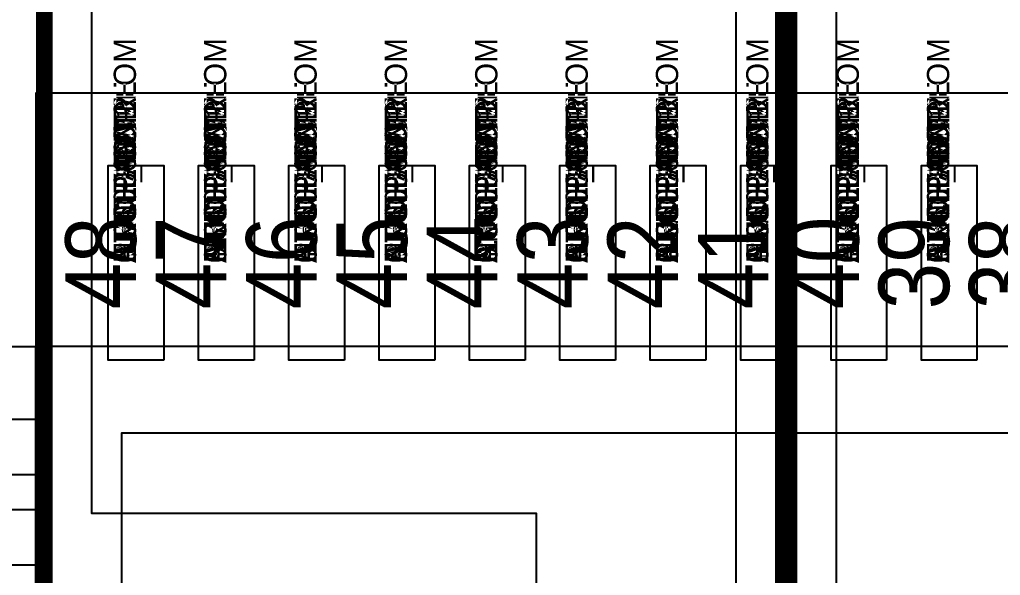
# Model space of a CAD drawing. Extents: x 0 to 323, y 0 to 320.
# Drawn here: x 11.25 to 20.08, y 84.29 to 89.29 of the extents above; entities that cross this region are included whole.
import ezdxf
from ezdxf.enums import TextEntityAlignment as Align

# ---------------------------------------------------------------- set-up
doc = ezdxf.new("R2010")
doc.units = 0
doc.header["$MEASUREMENT"] = 0
doc.layers.get('0').update_dxf_attribs({"linetype": 'CONTINUOUS'})
for name, color, linetype in [('ETCH_BOTTOM', 7, 'CONTINUOUS'), ('ETCH_TOP', 2, 'CONTINUOUS'), ('PACKAGE_GEOMETRY_ASSEMBLY_TOP', 11, 'CONTINUOUS'), ('PACKAGE_GEOMETRY_PIN_NUMBER', 9, 'CONTINUOUS')]:
    doc.layers.add(name, color=color, linetype=linetype)

# ---------------------------------------------------------------- blocks, each defined once
blk = doc.blocks.new('PAD_INFO')
for tag in ['SHAPE_TYPE', 'PAD_HEIGHT', 'PAD_LAYER', 'PAD_TYPE', 'PAD_WIDTH']:
    blk.add_attdef(tag, (0, 0), '', height=0.2)
at = {"flags": 2}
blk.add_attdef('CDN_TYPE', (0, 0), '', height=0.2, dxfattribs=at)
blk = doc.blocks.new('DRILL_INFO')
at = {"flags": 2}
blk.add_attdef('CDN_TYPE', (0, 0), '', height=0.2, dxfattribs=at)
for tag in ['FSHAPE', 'FCHAR', 'DRILL_HEIGHT', 'DIAMETER', 'PLATED', 'DRILL_WIDTH']:
    blk.add_attdef(tag, (0, 0), '', height=0.2)
blk = doc.blocks.new('RC1750X0500TS')
at = {"layer": 'ETCH_TOP'}
blk.add_lwpolyline([(-0.875, -0.25), (-0.875, 0.25), (0.875, 0.25), (0.875, -0.25)], close=True, dxfattribs=at)
ref = blk.add_blockref('PAD_INFO', (0, 0))
ref.add_attrib('PAD_LAYER', 'ETCH_TOP', (0, 0), dxfattribs={"height": 0.2})
ref.add_attrib('SHAPE_TYPE', 'NULL', (0, 0), dxfattribs={"height": 0.2})
ref.add_attrib('PAD_TYPE', 'ANTIPAD', (0, 0), dxfattribs={"height": 0.2})
ref.add_attrib('PAD_WIDTH', '0.000000', (0, 0), dxfattribs={"height": 0.2})
ref.add_attrib('PAD_HEIGHT', '0.000000', (0, 0), dxfattribs={"height": 0.2})
ref = blk.add_blockref('PAD_INFO', (0, 0))
ref.add_attrib('PAD_LAYER', 'ETCH_GND', (0, 0), dxfattribs={"height": 0.2})
ref.add_attrib('SHAPE_TYPE', 'NULL', (0, 0), dxfattribs={"height": 0.2})
ref.add_attrib('PAD_TYPE', 'ANTIPAD', (0, 0), dxfattribs={"height": 0.2})
ref.add_attrib('PAD_WIDTH', '0.000000', (0, 0), dxfattribs={"height": 0.2})
ref.add_attrib('PAD_HEIGHT', '0.000000', (0, 0), dxfattribs={"height": 0.2})
ref = blk.add_blockref('PAD_INFO', (0, 0))
ref.add_attrib('PAD_LAYER', 'ETCH_INT1', (0, 0), dxfattribs={"height": 0.2})
ref.add_attrib('SHAPE_TYPE', 'NULL', (0, 0), dxfattribs={"height": 0.2})
ref.add_attrib('PAD_TYPE', 'ANTIPAD', (0, 0), dxfattribs={"height": 0.2})
ref.add_attrib('PAD_WIDTH', '0.000000', (0, 0), dxfattribs={"height": 0.2})
ref.add_attrib('PAD_HEIGHT', '0.000000', (0, 0), dxfattribs={"height": 0.2})
ref = blk.add_blockref('PAD_INFO', (0, 0))
ref.add_attrib('PAD_LAYER', 'ETCH_INT2', (0, 0), dxfattribs={"height": 0.2})
ref.add_attrib('SHAPE_TYPE', 'NULL', (0, 0), dxfattribs={"height": 0.2})
ref.add_attrib('PAD_TYPE', 'ANTIPAD', (0, 0), dxfattribs={"height": 0.2})
ref.add_attrib('PAD_WIDTH', '0.000000', (0, 0), dxfattribs={"height": 0.2})
ref.add_attrib('PAD_HEIGHT', '0.000000', (0, 0), dxfattribs={"height": 0.2})
ref = blk.add_blockref('PAD_INFO', (0, 0))
ref.add_attrib('PAD_LAYER', 'ETCH_PWR', (0, 0), dxfattribs={"height": 0.2})
ref.add_attrib('SHAPE_TYPE', 'NULL', (0, 0), dxfattribs={"height": 0.2})
ref.add_attrib('PAD_TYPE', 'ANTIPAD', (0, 0), dxfattribs={"height": 0.2})
ref.add_attrib('PAD_WIDTH', '0.000000', (0, 0), dxfattribs={"height": 0.2})
ref.add_attrib('PAD_HEIGHT', '0.000000', (0, 0), dxfattribs={"height": 0.2})
ref = blk.add_blockref('PAD_INFO', (0, 0))
ref.add_attrib('PAD_LAYER', 'ETCH_BOTTOM', (0, 0), dxfattribs={"height": 0.2})
ref.add_attrib('SHAPE_TYPE', 'NULL', (0, 0), dxfattribs={"height": 0.2})
ref.add_attrib('PAD_TYPE', 'ANTIPAD', (0, 0), dxfattribs={"height": 0.2})
ref.add_attrib('PAD_WIDTH', '0.000000', (0, 0), dxfattribs={"height": 0.2})
ref.add_attrib('PAD_HEIGHT', '0.000000', (0, 0), dxfattribs={"height": 0.2})
ref = blk.add_blockref('PAD_INFO', (0, 0))
ref.add_attrib('PAD_LAYER', 'ETCH_TOP', (0, 0), dxfattribs={"height": 0.2})
ref.add_attrib('SHAPE_TYPE', 'NULL', (0, 0), dxfattribs={"height": 0.2})
ref.add_attrib('PAD_TYPE', 'THERMAL', (0, 0), dxfattribs={"height": 0.2})
ref.add_attrib('PAD_WIDTH', '0.000000', (0, 0), dxfattribs={"height": 0.2})
ref.add_attrib('PAD_HEIGHT', '0.000000', (0, 0), dxfattribs={"height": 0.2})
ref = blk.add_blockref('PAD_INFO', (0, 0))
ref.add_attrib('PAD_LAYER', 'ETCH_GND', (0, 0), dxfattribs={"height": 0.2})
ref.add_attrib('SHAPE_TYPE', 'NULL', (0, 0), dxfattribs={"height": 0.2})
ref.add_attrib('PAD_TYPE', 'THERMAL', (0, 0), dxfattribs={"height": 0.2})
ref.add_attrib('PAD_WIDTH', '0.000000', (0, 0), dxfattribs={"height": 0.2})
ref.add_attrib('PAD_HEIGHT', '0.000000', (0, 0), dxfattribs={"height": 0.2})
ref = blk.add_blockref('PAD_INFO', (0, 0))
ref.add_attrib('PAD_LAYER', 'ETCH_INT1', (0, 0), dxfattribs={"height": 0.2})
ref.add_attrib('SHAPE_TYPE', 'NULL', (0, 0), dxfattribs={"height": 0.2})
ref.add_attrib('PAD_TYPE', 'THERMAL', (0, 0), dxfattribs={"height": 0.2})
ref.add_attrib('PAD_WIDTH', '0.000000', (0, 0), dxfattribs={"height": 0.2})
ref.add_attrib('PAD_HEIGHT', '0.000000', (0, 0), dxfattribs={"height": 0.2})
ref = blk.add_blockref('PAD_INFO', (0, 0))
ref.add_attrib('PAD_LAYER', 'ETCH_INT2', (0, 0), dxfattribs={"height": 0.2})
ref.add_attrib('SHAPE_TYPE', 'NULL', (0, 0), dxfattribs={"height": 0.2})
ref.add_attrib('PAD_TYPE', 'THERMAL', (0, 0), dxfattribs={"height": 0.2})
ref.add_attrib('PAD_WIDTH', '0.000000', (0, 0), dxfattribs={"height": 0.2})
ref.add_attrib('PAD_HEIGHT', '0.000000', (0, 0), dxfattribs={"height": 0.2})
ref = blk.add_blockref('PAD_INFO', (0, 0))
ref.add_attrib('PAD_LAYER', 'ETCH_PWR', (0, 0), dxfattribs={"height": 0.2})
ref.add_attrib('SHAPE_TYPE', 'NULL', (0, 0), dxfattribs={"height": 0.2})
ref.add_attrib('PAD_TYPE', 'THERMAL', (0, 0), dxfattribs={"height": 0.2})
ref.add_attrib('PAD_WIDTH', '0.000000', (0, 0), dxfattribs={"height": 0.2})
ref.add_attrib('PAD_HEIGHT', '0.000000', (0, 0), dxfattribs={"height": 0.2})
ref = blk.add_blockref('PAD_INFO', (0, 0))
ref.add_attrib('PAD_LAYER', 'ETCH_BOTTOM', (0, 0), dxfattribs={"height": 0.2})
ref.add_attrib('SHAPE_TYPE', 'NULL', (0, 0), dxfattribs={"height": 0.2})
ref.add_attrib('PAD_TYPE', 'THERMAL', (0, 0), dxfattribs={"height": 0.2})
ref.add_attrib('PAD_WIDTH', '0.000000', (0, 0), dxfattribs={"height": 0.2})
ref.add_attrib('PAD_HEIGHT', '0.000000', (0, 0), dxfattribs={"height": 0.2})
ref = blk.add_blockref('PAD_INFO', (0, 0))
ref.add_attrib('PAD_LAYER', 'ETCH_TOP', (0, 0), dxfattribs={"height": 0.2})
ref.add_attrib('SHAPE_TYPE', 'RECTANGLE', (0, 0), dxfattribs={"height": 0.2})
ref.add_attrib('PAD_TYPE', 'REGULAR', (0, 0), dxfattribs={"height": 0.2})
ref.add_attrib('PAD_WIDTH', '1.750000', (0, 0), dxfattribs={"height": 0.2})
ref.add_attrib('PAD_HEIGHT', '0.500000', (0, 0), dxfattribs={"height": 0.2})
ref = blk.add_blockref('PAD_INFO', (0, 0))
ref.add_attrib('PAD_LAYER', 'ETCH_GND', (0, 0), dxfattribs={"height": 0.2})
ref.add_attrib('SHAPE_TYPE', 'NULL', (0, 0), dxfattribs={"height": 0.2})
ref.add_attrib('PAD_TYPE', 'REGULAR', (0, 0), dxfattribs={"height": 0.2})
ref.add_attrib('PAD_WIDTH', '0.000000', (0, 0), dxfattribs={"height": 0.2})
ref.add_attrib('PAD_HEIGHT', '0.000000', (0, 0), dxfattribs={"height": 0.2})
ref = blk.add_blockref('PAD_INFO', (0, 0))
ref.add_attrib('PAD_LAYER', 'ETCH_INT1', (0, 0), dxfattribs={"height": 0.2})
ref.add_attrib('SHAPE_TYPE', 'NULL', (0, 0), dxfattribs={"height": 0.2})
ref.add_attrib('PAD_TYPE', 'REGULAR', (0, 0), dxfattribs={"height": 0.2})
ref.add_attrib('PAD_WIDTH', '0.000000', (0, 0), dxfattribs={"height": 0.2})
ref.add_attrib('PAD_HEIGHT', '0.000000', (0, 0), dxfattribs={"height": 0.2})
ref = blk.add_blockref('PAD_INFO', (0, 0))
ref.add_attrib('PAD_LAYER', 'ETCH_INT2', (0, 0), dxfattribs={"height": 0.2})
ref.add_attrib('SHAPE_TYPE', 'NULL', (0, 0), dxfattribs={"height": 0.2})
ref.add_attrib('PAD_TYPE', 'REGULAR', (0, 0), dxfattribs={"height": 0.2})
ref.add_attrib('PAD_WIDTH', '0.000000', (0, 0), dxfattribs={"height": 0.2})
ref.add_attrib('PAD_HEIGHT', '0.000000', (0, 0), dxfattribs={"height": 0.2})
ref = blk.add_blockref('PAD_INFO', (0, 0))
ref.add_attrib('PAD_LAYER', 'ETCH_PWR', (0, 0), dxfattribs={"height": 0.2})
ref.add_attrib('SHAPE_TYPE', 'NULL', (0, 0), dxfattribs={"height": 0.2})
ref.add_attrib('PAD_TYPE', 'REGULAR', (0, 0), dxfattribs={"height": 0.2})
ref.add_attrib('PAD_WIDTH', '0.000000', (0, 0), dxfattribs={"height": 0.2})
ref.add_attrib('PAD_HEIGHT', '0.000000', (0, 0), dxfattribs={"height": 0.2})
ref = blk.add_blockref('PAD_INFO', (0, 0))
ref.add_attrib('PAD_LAYER', 'ETCH_BOTTOM', (0, 0), dxfattribs={"height": 0.2})
ref.add_attrib('SHAPE_TYPE', 'NULL', (0, 0), dxfattribs={"height": 0.2})
ref.add_attrib('PAD_TYPE', 'REGULAR', (0, 0), dxfattribs={"height": 0.2})
ref.add_attrib('PAD_WIDTH', '0.000000', (0, 0), dxfattribs={"height": 0.2})
ref.add_attrib('PAD_HEIGHT', '0.000000', (0, 0), dxfattribs={"height": 0.2})
ref = blk.add_blockref('DRILL_INFO', (0, 0))
ref.add_attrib('DIAMETER', '0.000000', (0, 0), dxfattribs={"height": 0.2})
ref.add_attrib('PLATED', 'PLATED', (0, 0), dxfattribs={"height": 0.2})
ref.add_attrib('FSHAPE', 'NULL', (0, 0), dxfattribs={"height": 0.2})
ref.add_attrib('DRILL_WIDTH', '0.000000', (0, 0), dxfattribs={"height": 0.2})
ref.add_attrib('DRILL_HEIGHT', '0.000000', (0, 0), dxfattribs={"height": 0.2})
for tag in ['CDN_TYPE', 'PIN']:
    blk.add_attdef(tag, (0, 0), '', height=0.2)
at = {"flags": 2}
for tag in ['PSTKNAME', 'BBV']:
    blk.add_attdef(tag, (0, 0), '', height=0.2, dxfattribs=at)
blk = doc.blocks.new('F613')
at = {"layer": 'PACKAGE_GEOMETRY_ASSEMBLY_TOP'}
blk.add_lwpolyline([(0.75, -13.098), (14.75, -13.098), (14.75, 0.903), (0.75, 0.903)], close=True, dxfattribs=at)
at = {"layer": 'ETCH_TOP', "rotation": 90}
for p in [(13.847, 1.653), (13.035, 1.653)]:
    blk.add_blockref('RC1750X0500TS', p, dxfattribs=at)
at = {"layer": 'ETCH_TOP'}
for p in [(15.5, 0), (15.5, -6.504), (15.5, -4.878), (15.5, -4.065), (15.5, -1.626), (15.5, -5.691), (15.5, -3.252), (15.5, -2.439), (15.5, -0.813), (15.5, -7.317)]:
    blk.add_blockref('RC1750X0500TS', p, dxfattribs=at)
at = {"flags": 2}
for tag in ['SYMBOL_TYPE', 'CDN_TYPE', 'REFDES']:
    blk.add_attdef(tag, (0, 0), '', height=0.2, dxfattribs=at)

msp = doc.modelspace()

# ---------------------------------------------------------------- linework, layer by layer
at = {"layer": 'ETCH_BOTTOM'}
for points, format in [([(13.113, 69.763, 0.15, 0.15, 0), (13.113, 71.937, 0.15, 0.15, 0), (11.475, 73.575, 0.15, 0.15, 0), (11.475, 103.4118, 0.15, 0.15, 0), (13.075, 105.0118, 0.15, 0.15, 0), (13.075, 105.175, 0.15, 0.15, 0), (19.9, 112, 0.15, 0.15, 0)], "xyseb"), ([(30.06, 112, 0.2, 0.2, 0), (30.06, 108.11, 0.2, 0.2, 0), (18.15, 96.2, 0.2, 0.2, 0), (18.15, 75.1, 0.2, 0.2, 0), (13.789, 70.739, 0.2, 0.2, 0), (13.789, 69.2674, 0.2, 0.2, 0), (13.926, 69.1304, 0.2, 0.2, 0), (13.926, 68.726, 0.2, 0.2, 0)], "xyseb"), ([(17.6999, 75.2864), (17.6999, 96.3864), (18.0824, 96.7689, 0.548879), (18.0453, 96.9359, -1.571356), (18.8141, 97.7047, 0.548879), (18.9811, 97.6676), (29.6099, 108.2964)], "xyb"), ([(11.9001, 103.2357), (11.9001, 84.8501), (15.9001, 84.8501), (15.9001, 84.043), (15.9391, 84.0338, -0.789727), (15.9391, 82.8662), (15.9001, 82.857), (15.9001, 79.6001), (17.0501, 79.6001), (17.0501, 74.8814, 0.668179)], "xyb"), ([(24.4546, 101.868), (18.6001, 96.0136), (18.6001, 79.08, 0.668179), (18.7732, 79.0083), (20.965, 81.2001), (27.3002, 81.2001, 0.434609), (27.4013, 81.3085, -0.424415), (27.9793, 81.9497), (27.9992, 81.9504), (32.2999, 86.2511)], "xyb")]:
    msp.add_lwpolyline(points, format=format, dxfattribs=at)
at = {"layer": 'ETCH_TOP'}
msp.add_lwpolyline([(24.1499, 96.5733), (24.1499, 89.1636), (24.5449, 88.7686), (24.5449, 88.6251), (11.3999, 88.6251), (11.3999, 86.3471), (9.1219, 86.3471)], dxfattribs=at)
msp.add_lwpolyline([(12.1721, 73.1251), (12.1721, 75.2035), (12.2115, 75.2125, 0.474403), (12.5554, 75.9066, -0.546135), (12.6481, 76.0499, 0.987282), (12.6647, 77.0499, -0.507309), (12.572, 77.1847, 0.447415), (12.2115, 77.8375), (12.1721, 77.8465), (12.1721, 85.5749), (23.895, 85.5749, -0.668179), (23.9667, 85.4018), (22.8499, 84.285), (22.8499, 77.687), (24.6219, 75.915), (24.6219, 73.1251)], format="xyb", close=True, dxfattribs=at)

# ---------------------------------------------------------------- block references
at = {"rotation": 90}
msp.add_blockref('F613', (12.3, 71.6), dxfattribs=at)

# ---------------------------------------------------------------- texts
at = {"layer": 'PACKAGE_GEOMETRY_PIN_NUMBER', "width": 0.88}
for s, p in [('48', (12.3, 87.1)), ('47', (13.113, 87.1)), ('46', (13.926, 87.1)), ('45', (14.739, 87.1)), ('44', (15.552, 87.1)), ('43', (16.365, 87.1)), ('42', (17.178, 87.1)), ('41', (17.991, 87.1)), ('40', (18.804, 87.1)), ('39', (19.617, 87.1)), ('38', (20.43, 87.1))]:
    msp.add_text(s, height=0.635, rotation=90, dxfattribs=at).set_placement(p, align=Align.CENTER)

doc.saveas('drawing.dxf')
